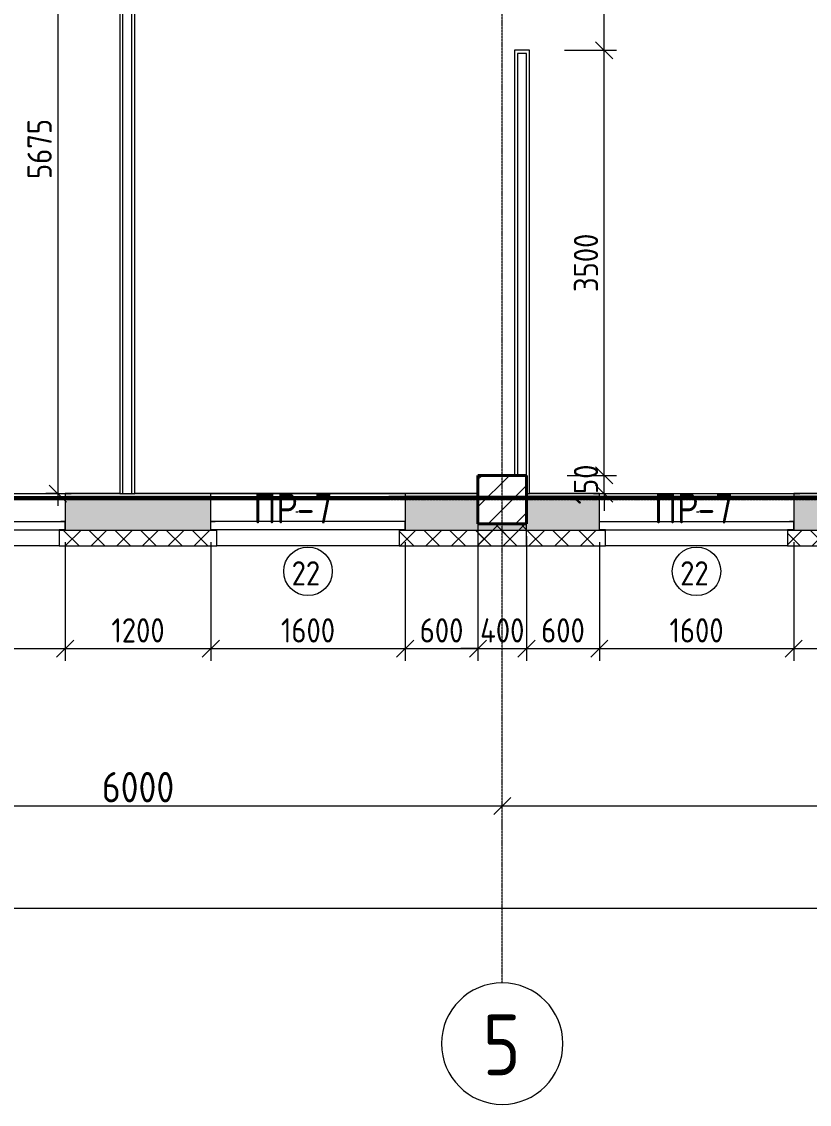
# Model space of a CAD drawing. Header units: millimetres. Extents: x -56773 to 221258, y -262288 to 26541.
# Drawn here: x -1149 to 5338, y -109923 to -101008 of the extents above; entities that cross this region are included whole.
import ezdxf

# ---------------------------------------------------------------- set-up
doc = ezdxf.new("R2010")
doc.units = ezdxf.units.MM
doc.linetypes.add('ADSK_Линия сетки', pattern=[25, 20, -2.5, 0, -2.5])
for name, color, linetype, lineweight in [('3.1 Штукатурка внешн стен для инвесторов', 5, 'Continuous', 60), ('_ Окна', 7, 'Continuous', 18), ('Марки', 7, 'Continuous', 20), ('Марки окон', 7, 'Continuous', 20), ('Несущие колонны', 7, 'Continuous', 18), ('Окна', 7, 'Continuous', 9), ('Оси', 7, 'Continuous', 9), ('Размеры', 7, 'Continuous', 9), ('Стены внутренние', 7, 'Continuous', 18), ('Стены наружные', 7, 'Continuous', 18), ('Стены штриховка', 7, 'Continuous', 9)]:
    doc.layers.add(name, color=color, linetype=linetype, lineweight=lineweight)
doc.styles.add('GOST Common', font='', dxfattribs={"width": 0.9, "height": 500})
doc.styles.add('GOST Common_2', font='', dxfattribs={"width": 0.9, "height": 250})
doc.styles.add('GOST Common_3', font='', dxfattribs={"width": 0.9, "height": 200})
doc.styles.get('GOST Common').set_extended_font_data('GOST Common')
doc.styles.get('GOST Common_2').set_extended_font_data('GOST Common')
doc.styles.get('GOST Common_3').set_extended_font_data('GOST Common')
doc.dimstyles.new('ADSK_Основной_2_0_1', dxfattribs={"dimscale": 304.8, "dimtxt": 201.142999, "dimasz": 0.463911, "dimexe": 0.328084, "dimexo": 0.328084, "dimgap": 0.164042, "dimtad": 1, "dimdec": 3, "dimrnd": 0.001, "dimdsep": 46, "dimtxsty": 'GOST Common_3', "dimblk1": 'OBLIQUE', "dimblk2": 'OBLIQUE', "dimsah": 1, "dimcen": 0.09, "dimdle": 0.328084, "dimazin": 2, "dimtfac": 1, "dimtdec": 4, "dimtix": 1, "dimtmove": 1, "dimatfit": 3, "dimfxl": 1, "dimtvp": 1, "dimtolj": 1, "dimtzin": 0, "dimlwd": 20, "dimlwe": 20, "dimarcsym": 2})
doc.dimstyles.new('ADSK_Основной_2_0_2', dxfattribs={"dimscale": 304.8, "dimtxt": 201.142999, "dimasz": 0.463911, "dimexe": 0.328084, "dimexo": 0.328084, "dimgap": 0.164042, "dimtad": 1, "dimdec": 3, "dimrnd": 0.001, "dimdsep": 46, "dimtxsty": 'GOST Common_3', "dimblk1": 'OBLIQUE', "dimblk2": 'OBLIQUE', "dimsah": 1, "dimcen": 0.09, "dimdle": 0.328084, "dimazin": 2, "dimtfac": 1, "dimtdec": 4, "dimtix": 1, "dimtmove": 0, "dimatfit": 3, "dimfxl": 1, "dimtvp": 1, "dimtolj": 1, "dimtzin": 0, "dimlwd": 20, "dimlwe": 20, "dimarcsym": 2})
doc.dimstyles.new('ADSK_Основной_2_5_мм', dxfattribs={"dimscale": 304.8, "dimtxt": 251.428749, "dimasz": 0.463911, "dimexe": 0.492126, "dimexo": 0.984252, "dimgap": 0.098425, "dimtad": 1, "dimrnd": 0.01, "dimdsep": 46, "dimtxsty": 'GOST Common_2', "dimblk1": 'OBLIQUE', "dimblk2": 'OBLIQUE', "dimsah": 1, "dimcen": 0.09, "dimdle": 0.492126, "dimazin": 2, "dimtfac": 1, "dimtdec": 4, "dimtix": 1, "dimtmove": 0, "dimatfit": 3, "dimfxl": 1, "dimtvp": 1, "dimtolj": 1, "dimtzin": 0, "dimlwd": 20, "dimlwe": 20, "dimarcsym": 2})
pattern_1 = [(45, (9.36, -97949.04), (-106.066, 106.066), []), (135, (9.36, -97949.04), (-106.066, -106.066), [])]

# ---------------------------------------------------------------- blocks, each defined once
blk = doc.blocks.new('ADSK_КолоннаЖБ_Прямоугольная - 400x400 мм-1807143-Кладочный план 2-го этаж')
at = {"layer": 'Несущие колонны', "lineweight": 40}
for p, q in [((-200, 200), (200, 200)), ((-200, -200), (-200, 200)), ((200, 200), (200, -200)), ((200, -200), (-200, -200))]:
    blk.add_line(p, q, dxfattribs=at)
blk = doc.blocks.new('ОКНО L03 _2СТ_RS - ОК-5_1600х2000h-3556607-Кладочный план 2-го этаж')
at = {"layer": '_ Окна'}
for p, q in [((-838.1, -79), (761.9, -79)), ((-838.1, -149), (-838.1, -79)), ((-838.1, -79), (-803.1, -79)), ((-818.1, -79), (-38.1, -79)), ((-38.1, -79), (741.9, -79)), ((761.9, -79), (726.9, -79)), ((761.9, -149), (761.9, -79)), ((-838.1, -149), (761.9, -149)), ((-838.1, -149), (-833.1, -149)), ((-818.1, -149), (-38.1, -149)), ((-38.1, -149), (741.9, -149)), ((761.9, -149), (756.9, -149))]:
    blk.add_line(p, q, dxfattribs=at)
at = {"layer": 'Окна'}
blk.add_line((-888.1, 150), (811.9, 150), dxfattribs=at)
blk = doc.blocks.new('ОКНО L03 _2СТ_RS - ОК-5_1600х2000h-3556615-Кладочный план 2-го этаж')
at = {"layer": '_ Окна'}
for p, q in [((-838.1, 149), (761.9, 149)), ((-838.1, 149), (-838.1, 79)), ((-838.1, 149), (-833.1, 149)), ((-818.1, 149), (-38.1, 149)), ((-38.1, 149), (741.9, 149)), ((761.9, 149), (756.9, 149)), ((761.9, 149), (761.9, 79)), ((-838.1, 79), (761.9, 79)), ((-838.1, 79), (-803.1, 79)), ((-818.1, 79), (-38.1, 79)), ((-38.1, 79), (741.9, 79)), ((761.9, 79), (726.9, 79))]:
    blk.add_line(p, q, dxfattribs=at)
at = {"layer": 'Окна'}
blk.add_line((-888.1, -150), (811.9, -150), dxfattribs=at)
blk = doc.blocks.new('Ось сетки - Круг_Ø10 мм-8259-Кладочный план 2-го этаж')
at = {"layer": 'Оси', "lineweight": 20}
for start, end in [(360, 180), (180, 360)]:
    blk.add_arc((0, 0), 5, start, end, dxfattribs=at)
blk = doc.blocks.new('_Oblique')
at = {"color": 0, "linetype": 'ByBlock', "lineweight": -2}
blk.add_line((-0.5, -0.5), (0.5, 0.5), dxfattribs=at)
blk = doc.blocks.new('*D4379')
at = {"layer": 'Defpoints', "color": 0, "lineweight": 25, "transparency": 16777216}
for p in [(-3190.6, -107366.3), (2809.4, -107366.3), (2809.4, -107466.3)]:
    blk.add_point(p, dxfattribs=at)
at = {"layer": 'Размеры', "color": 0, "lineweight": 20, "transparency": 16777216}
for p, q in [((-3340.6, -107466.3), (2959.4, -107466.3)), ((-3190.6, -107666.3), (-3190.6, -107616.3)), ((2809.4, -107666.3), (2809.4, -107616.3))]:
    blk.add_line(p, q, dxfattribs=at)
at = {"layer": 'Размеры', "color": 0, "lineweight": 20, "transparency": 16777216, "xscale": 141.4, "yscale": 141.4, "zscale": 141.4, "rotation": 180}
blk.add_blockref('_Oblique', (-3190.6, -107466.3), dxfattribs=at)
at = {"layer": 'Размеры', "color": 0, "lineweight": 20, "transparency": 16777216, "xscale": 141.4, "yscale": 141.4, "zscale": 141.4}
blk.add_blockref('_Oblique', (2809.4, -107466.3), dxfattribs=at)
at = {"layer": 'Размеры', "color": 0, "lineweight": 9, "transparency": 16777216, "insert": (-190.6, -107311.3), "char_height": 250, "width": 756.843, "attachment_point": 5, "style": 'GOST Common_2'}
blk.add_mtext('\\A1;6000', dxfattribs=at)
blk = doc.blocks.new('*D4380')
at = {"layer": 'Defpoints', "color": 0, "lineweight": 25, "transparency": 16777216}
for p in [(2809.4, -107366.3), (8809.4, -107366.3), (8809.4, -107466.3)]:
    blk.add_point(p, dxfattribs=at)
at = {"layer": 'Размеры', "color": 0, "lineweight": 20, "transparency": 16777216}
for p, q in [((2659.4, -107466.3), (8959.4, -107466.3)), ((2809.4, -107666.3), (2809.4, -107616.3)), ((8809.4, -107666.3), (8809.4, -107616.3))]:
    blk.add_line(p, q, dxfattribs=at)
at = {"layer": 'Размеры', "color": 0, "lineweight": 20, "transparency": 16777216, "xscale": 141.4, "yscale": 141.4, "zscale": 141.4, "rotation": 180}
blk.add_blockref('_Oblique', (2809.4, -107466.3), dxfattribs=at)
at = {"layer": 'Размеры', "color": 0, "lineweight": 20, "transparency": 16777216, "xscale": 141.4, "yscale": 141.4, "zscale": 141.4}
blk.add_blockref('_Oblique', (8809.4, -107466.3), dxfattribs=at)
at = {"layer": 'Размеры', "color": 0, "lineweight": 9, "transparency": 16777216, "insert": (5809.4, -107311.3), "char_height": 250, "width": 756.843, "attachment_point": 5, "style": 'GOST Common_2'}
blk.add_mtext('\\A1;6000', dxfattribs=at)
blk = doc.blocks.new('*D4400')
at = {"layer": 'Defpoints', "color": 0, "lineweight": 25, "transparency": 16777216}
for p in [(-19590.6, -108206.3), (61609.4, -108206.3), (61609.4, -108306.3)]:
    blk.add_point(p, dxfattribs=at)
at = {"layer": 'Размеры', "color": 0, "lineweight": 20, "transparency": 16777216}
for p, q in [((-19740.6, -108306.3), (61759.4, -108306.3)), ((-19590.6, -108506.3), (-19590.6, -108456.3)), ((61609.4, -108506.3), (61609.4, -108456.3))]:
    blk.add_line(p, q, dxfattribs=at)
at = {"layer": 'Размеры', "color": 0, "lineweight": 20, "transparency": 16777216, "xscale": 141.4, "yscale": 141.4, "zscale": 141.4, "rotation": 180}
blk.add_blockref('_Oblique', (-19590.6, -108306.3), dxfattribs=at)
at = {"layer": 'Размеры', "color": 0, "lineweight": 20, "transparency": 16777216, "xscale": 141.4, "yscale": 141.4, "zscale": 141.4}
blk.add_blockref('_Oblique', (61609.4, -108306.3), dxfattribs=at)
at = {"layer": 'Размеры', "color": 0, "lineweight": 9, "transparency": 16777216, "insert": (21009.4, -108151.3), "char_height": 250, "width": 889.802, "attachment_point": 5, "style": 'GOST Common_2'}
blk.add_mtext('\\A1;81200', dxfattribs=at)
blk = doc.blocks.new('*D4465')
at = {"layer": 'Defpoints', "color": 0, "lineweight": 25, "transparency": 16777216}
for p in [(-2390.6, -105193.1), (-790.6, -105193.1), (-790.6, -106170.3)]:
    blk.add_point(p, dxfattribs=at)
at = {"layer": 'Размеры', "color": 0, "lineweight": 20, "transparency": 16777216}
for p, q in [((-2390.6, -105293.1), (-2390.6, -106270.3)), ((-790.6, -105293.1), (-790.6, -106270.3)), ((-2490.6, -106170.3), (-690.6, -106170.3))]:
    blk.add_line(p, q, dxfattribs=at)
at = {"layer": 'Размеры', "color": 0, "lineweight": 20, "transparency": 16777216, "xscale": 141.4, "yscale": 141.4, "zscale": 141.4, "rotation": 180}
blk.add_blockref('_Oblique', (-2390.6, -106170.3), dxfattribs=at)
at = {"layer": 'Размеры', "color": 0, "lineweight": 20, "transparency": 16777216, "xscale": 141.4, "yscale": 141.4, "zscale": 141.4}
blk.add_blockref('_Oblique', (-790.6, -106170.3), dxfattribs=at)
at = {"layer": 'Размеры', "color": 0, "lineweight": 9, "transparency": 16777216, "insert": (-1590.6, -106020.3), "char_height": 200, "width": 560.473, "attachment_point": 5, "style": 'GOST Common_3'}
blk.add_mtext('\\A1;1600', dxfattribs=at)
blk = doc.blocks.new('*D4466')
at = {"layer": 'Defpoints', "color": 0, "lineweight": 25, "transparency": 16777216}
for p in [(-790.6, -105193.1), (409.4, -105193.1), (409.4, -106170.3)]:
    blk.add_point(p, dxfattribs=at)
at = {"layer": 'Размеры', "color": 0, "lineweight": 20, "transparency": 16777216}
for p, q in [((-790.6, -105293.1), (-790.6, -106270.3)), ((409.4, -105293.1), (409.4, -106270.3)), ((-890.6, -106170.3), (509.4, -106170.3))]:
    blk.add_line(p, q, dxfattribs=at)
at = {"layer": 'Размеры', "color": 0, "lineweight": 20, "transparency": 16777216, "xscale": 141.4, "yscale": 141.4, "zscale": 141.4, "rotation": 180}
blk.add_blockref('_Oblique', (-790.6, -106170.3), dxfattribs=at)
at = {"layer": 'Размеры', "color": 0, "lineweight": 20, "transparency": 16777216, "xscale": 141.4, "yscale": 141.4, "zscale": 141.4}
blk.add_blockref('_Oblique', (409.4, -106170.3), dxfattribs=at)
at = {"layer": 'Размеры', "color": 0, "lineweight": 9, "transparency": 16777216, "insert": (-190.6, -106020.3), "char_height": 200, "width": 560.473, "attachment_point": 5, "style": 'GOST Common_3'}
blk.add_mtext('\\A1;1200', dxfattribs=at)
blk = doc.blocks.new('*D4467')
at = {"layer": 'Defpoints', "color": 0, "lineweight": 25, "transparency": 16777216}
for p in [(409.4, -105193.1), (2009.4, -105193.1), (2009.4, -106170.3)]:
    blk.add_point(p, dxfattribs=at)
at = {"layer": 'Размеры', "color": 0, "lineweight": 20, "transparency": 16777216}
for p, q in [((409.4, -105293.1), (409.4, -106270.3)), ((2009.4, -105293.1), (2009.4, -106270.3)), ((309.4, -106170.3), (2109.4, -106170.3))]:
    blk.add_line(p, q, dxfattribs=at)
at = {"layer": 'Размеры', "color": 0, "lineweight": 20, "transparency": 16777216, "xscale": 141.4, "yscale": 141.4, "zscale": 141.4, "rotation": 180}
blk.add_blockref('_Oblique', (409.4, -106170.3), dxfattribs=at)
at = {"layer": 'Размеры', "color": 0, "lineweight": 20, "transparency": 16777216, "xscale": 141.4, "yscale": 141.4, "zscale": 141.4}
blk.add_blockref('_Oblique', (2009.4, -106170.3), dxfattribs=at)
at = {"layer": 'Размеры', "color": 0, "lineweight": 9, "transparency": 16777216, "insert": (1209.4, -106020.3), "char_height": 200, "width": 560.473, "attachment_point": 5, "style": 'GOST Common_3'}
blk.add_mtext('\\A1;1600', dxfattribs=at)
blk = doc.blocks.new('*D4468')
at = {"layer": 'Defpoints', "color": 0, "lineweight": 25, "transparency": 16777216}
for p in [(2009.4, -105193.1), (2609.4, -105144.1), (2609.4, -106170.3)]:
    blk.add_point(p, dxfattribs=at)
at = {"layer": 'Размеры', "color": 0, "lineweight": 20, "transparency": 16777216}
for p, q in [((2609.4, -105244.1), (2609.4, -106270.3)), ((2009.4, -105293.1), (2009.4, -106270.3)), ((1909.4, -106170.3), (2709.4, -106170.3))]:
    blk.add_line(p, q, dxfattribs=at)
at = {"layer": 'Размеры', "color": 0, "lineweight": 20, "transparency": 16777216, "xscale": 141.4, "yscale": 141.4, "zscale": 141.4, "rotation": 180}
blk.add_blockref('_Oblique', (2009.4, -106170.3), dxfattribs=at)
at = {"layer": 'Размеры', "color": 0, "lineweight": 20, "transparency": 16777216, "xscale": 141.4, "yscale": 141.4, "zscale": 141.4}
blk.add_blockref('_Oblique', (2609.4, -106170.3), dxfattribs=at)
at = {"layer": 'Размеры', "color": 0, "lineweight": 9, "transparency": 16777216, "insert": (2309.4, -106020.3), "char_height": 200, "width": 454.106, "attachment_point": 5, "style": 'GOST Common_3'}
blk.add_mtext('\\A1;600', dxfattribs=at)
blk = doc.blocks.new('*D4469')
at = {"layer": 'Defpoints', "color": 0, "lineweight": 25, "transparency": 16777216}
for p in [(2609.4, -105144.1), (3009.4, -105144.1), (3009.4, -106170.3)]:
    blk.add_point(p, dxfattribs=at)
at = {"layer": 'Размеры', "color": 0, "lineweight": 20, "transparency": 16777216}
for p, q in [((2609.4, -105244.1), (2609.4, -106270.3)), ((3009.4, -105244.1), (3009.4, -106270.3)), ((2609.4, -106170.3), (2468, -106170.3)), ((2609.4, -106170.3), (3009.4, -106170.3)), ((3009.4, -106170.3), (3150.8, -106170.3))]:
    blk.add_line(p, q, dxfattribs=at)
at = {"layer": 'Размеры', "color": 0, "lineweight": 20, "transparency": 16777216, "xscale": 141.4, "yscale": 141.4, "zscale": 141.4}
blk.add_blockref('_Oblique', (2609.4, -106170.3), dxfattribs=at)
at = {"layer": 'Размеры', "color": 0, "lineweight": 20, "transparency": 16777216, "xscale": 141.4, "yscale": 141.4, "zscale": 141.4, "rotation": 180}
blk.add_blockref('_Oblique', (3009.4, -106170.3), dxfattribs=at)
at = {"layer": 'Размеры', "color": 0, "lineweight": 9, "transparency": 16777216, "insert": (2809.4, -106020.3), "char_height": 200, "width": 474.561, "attachment_point": 5, "style": 'GOST Common_3'}
blk.add_mtext('\\A1;400', dxfattribs=at)
blk = doc.blocks.new('*D4470')
at = {"layer": 'Defpoints', "color": 0, "lineweight": 25, "transparency": 16777216}
for p in [(3009.4, -105144.1), (3609.4, -105193.1), (3609.4, -106170.3)]:
    blk.add_point(p, dxfattribs=at)
at = {"layer": 'Размеры', "color": 0, "lineweight": 20, "transparency": 16777216}
for p, q in [((3009.4, -105244.1), (3009.4, -106270.3)), ((3609.4, -105293.1), (3609.4, -106270.3)), ((2909.4, -106170.3), (3709.4, -106170.3))]:
    blk.add_line(p, q, dxfattribs=at)
at = {"layer": 'Размеры', "color": 0, "lineweight": 20, "transparency": 16777216, "xscale": 141.4, "yscale": 141.4, "zscale": 141.4, "rotation": 180}
blk.add_blockref('_Oblique', (3009.4, -106170.3), dxfattribs=at)
at = {"layer": 'Размеры', "color": 0, "lineweight": 20, "transparency": 16777216, "xscale": 141.4, "yscale": 141.4, "zscale": 141.4}
blk.add_blockref('_Oblique', (3609.4, -106170.3), dxfattribs=at)
at = {"layer": 'Размеры', "color": 0, "lineweight": 9, "transparency": 16777216, "insert": (3309.4, -106020.3), "char_height": 200, "width": 454.106, "attachment_point": 5, "style": 'GOST Common_3'}
blk.add_mtext('\\A1;600', dxfattribs=at)
blk = doc.blocks.new('*D4471')
at = {"layer": 'Defpoints', "color": 0, "lineweight": 25, "transparency": 16777216}
for p in [(3609.4, -105193.1), (5209.4, -105193.1), (5209.4, -106170.3)]:
    blk.add_point(p, dxfattribs=at)
at = {"layer": 'Размеры', "color": 0, "lineweight": 20, "transparency": 16777216}
for p, q in [((3609.4, -105293.1), (3609.4, -106270.3)), ((5209.4, -105293.1), (5209.4, -106270.3)), ((3509.4, -106170.3), (5309.4, -106170.3))]:
    blk.add_line(p, q, dxfattribs=at)
at = {"layer": 'Размеры', "color": 0, "lineweight": 20, "transparency": 16777216, "xscale": 141.4, "yscale": 141.4, "zscale": 141.4, "rotation": 180}
blk.add_blockref('_Oblique', (3609.4, -106170.3), dxfattribs=at)
at = {"layer": 'Размеры', "color": 0, "lineweight": 20, "transparency": 16777216, "xscale": 141.4, "yscale": 141.4, "zscale": 141.4}
blk.add_blockref('_Oblique', (5209.4, -106170.3), dxfattribs=at)
at = {"layer": 'Размеры', "color": 0, "lineweight": 9, "transparency": 16777216, "insert": (4409.4, -106020.3), "char_height": 200, "width": 560.473, "attachment_point": 5, "style": 'GOST Common_3'}
blk.add_mtext('\\A1;1600', dxfattribs=at)
blk = doc.blocks.new('*D4472')
at = {"layer": 'Defpoints', "color": 0, "lineweight": 25, "transparency": 16777216}
for p in [(5209.4, -105193.1), (6409.4, -105193.1), (6409.4, -106170.3)]:
    blk.add_point(p, dxfattribs=at)
at = {"layer": 'Размеры', "color": 0, "lineweight": 20, "transparency": 16777216}
for p, q in [((5209.4, -105293.1), (5209.4, -106270.3)), ((6409.4, -105293.1), (6409.4, -106270.3)), ((5109.4, -106170.3), (6509.4, -106170.3))]:
    blk.add_line(p, q, dxfattribs=at)
at = {"layer": 'Размеры', "color": 0, "lineweight": 20, "transparency": 16777216, "xscale": 141.4, "yscale": 141.4, "zscale": 141.4, "rotation": 180}
blk.add_blockref('_Oblique', (5209.4, -106170.3), dxfattribs=at)
at = {"layer": 'Размеры', "color": 0, "lineweight": 20, "transparency": 16777216, "xscale": 141.4, "yscale": 141.4, "zscale": 141.4}
blk.add_blockref('_Oblique', (6409.4, -106170.3), dxfattribs=at)
at = {"layer": 'Размеры', "color": 0, "lineweight": 9, "transparency": 16777216, "insert": (5809.4, -106020.3), "char_height": 200, "width": 560.473, "attachment_point": 5, "style": 'GOST Common_3'}
blk.add_mtext('\\A1;1200', dxfattribs=at)
blk = doc.blocks.new('*D4622')
at = {"layer": 'Defpoints', "color": 0, "lineweight": 25, "transparency": 16777216}
for p in [(3245.1, -104744.1), (3648.8, -104744.1), (3548.9, -104894.1)]:
    blk.add_point(p, dxfattribs=at)
at = {"layer": 'Размеры', "color": 0, "lineweight": 20, "transparency": 16777216}
for p, q in [((3648.8, -104744.1), (3648.8, -104602.7)), ((3345.1, -104744.1), (3748.8, -104744.1)), ((3648.8, -104894.1), (3648.8, -104744.1)), ((3648.8, -104894.1), (3648.8, -105035.5)), ((3648.9, -104894.1), (3748.8, -104894.1))]:
    blk.add_line(p, q, dxfattribs=at)
at = {"layer": 'Размеры', "color": 0, "lineweight": 20, "transparency": 16777216, "xscale": 141.4, "yscale": 141.4, "zscale": 141.4}
for p, rotation in [((3648.8, -104744.1), 270), ((3648.8, -104894.1), 90)]:
    blk.add_blockref('_Oblique', p, dxfattribs=dict(at, rotation=rotation))
at = {"layer": 'Размеры', "color": 0, "lineweight": 9, "transparency": 16777216, "insert": (3498.8, -104819.1), "char_height": 200, "width": 409.104, "attachment_point": 5, "rotation": 90, "style": 'GOST Common_3'}
blk.add_mtext('\\A1;150', dxfattribs=at)
blk = doc.blocks.new('*D4623')
at = {"layer": 'Defpoints', "color": 0, "lineweight": 25, "transparency": 16777216}
for p in [(3223, -101244.1), (3648.8, -101244.1), (3245.1, -104744.1)]:
    blk.add_point(p, dxfattribs=at)
at = {"layer": 'Размеры', "color": 0, "lineweight": 20, "transparency": 16777216}
for p, q in [((3648.8, -104844.1), (3648.8, -101144.1)), ((3323, -101244.1), (3748.8, -101244.1)), ((3345.1, -104744.1), (3748.8, -104744.1))]:
    blk.add_line(p, q, dxfattribs=at)
at = {"layer": 'Размеры', "color": 0, "lineweight": 20, "transparency": 16777216, "xscale": 141.4, "yscale": 141.4, "zscale": 141.4}
for p, rotation in [((3648.8, -101244.1), 90), ((3648.8, -104744.1), 270)]:
    blk.add_blockref('_Oblique', p, dxfattribs=dict(at, rotation=rotation))
at = {"layer": 'Размеры', "color": 0, "lineweight": 9, "transparency": 16777216, "insert": (3498.8, -102994.1), "char_height": 200, "width": 605.475, "attachment_point": 5, "rotation": 90, "style": 'GOST Common_3'}
blk.add_mtext('\\A1;3500', dxfattribs=at)
blk = doc.blocks.new('*D4624')
at = {"layer": 'Defpoints', "color": 0, "lineweight": 25, "transparency": 16777216}
for p in [(3224.2, -100044.1), (3648.8, -100044.1), (3223, -101244.1)]:
    blk.add_point(p, dxfattribs=at)
at = {"layer": 'Размеры', "color": 0, "lineweight": 20, "transparency": 16777216}
for p, q in [((3648.8, -101344.1), (3648.8, -99944.1)), ((3324.2, -100044.1), (3748.8, -100044.1)), ((3323, -101244.1), (3748.8, -101244.1))]:
    blk.add_line(p, q, dxfattribs=at)
at = {"layer": 'Размеры', "color": 0, "lineweight": 20, "transparency": 16777216, "xscale": 141.4, "yscale": 141.4, "zscale": 141.4}
for p, rotation in [((3648.8, -100044.1), 90), ((3648.8, -101244.1), 270)]:
    blk.add_blockref('_Oblique', p, dxfattribs=dict(at, rotation=rotation))
at = {"layer": 'Размеры', "color": 0, "lineweight": 9, "transparency": 16777216, "insert": (3498.8, -100644.1), "char_height": 200, "width": 560.473, "attachment_point": 5, "rotation": 90, "style": 'GOST Common_3'}
blk.add_mtext('\\A1;1200', dxfattribs=at)
blk = doc.blocks.new('*D4826')
at = {"layer": 'Defpoints', "color": 0, "lineweight": 25, "transparency": 16777216}
for p in [(-640.6, -99219.1), (-851.1, -104894.1), (-751.1, -104894.1)]:
    blk.add_point(p, dxfattribs=at)
at = {"layer": 'Размеры', "color": 0, "lineweight": 20, "transparency": 16777216}
for p, q in [((-851.1, -99119.1), (-851.1, -104994.1)), ((-740.6, -99219.1), (-951.1, -99219.1)), ((-851.1, -104894.1), (-951.1, -104894.1))]:
    blk.add_line(p, q, dxfattribs=at)
at = {"layer": 'Размеры', "color": 0, "lineweight": 20, "transparency": 16777216, "xscale": 141.4, "yscale": 141.4, "zscale": 141.4}
for p, rotation in [((-851.1, -99219.1), 90), ((-851.1, -104894.1), 270)]:
    blk.add_blockref('_Oblique', p, dxfattribs=dict(at, rotation=rotation))
at = {"layer": 'Размеры', "color": 0, "lineweight": 9, "transparency": 16777216, "insert": (-1001.1, -102056.6), "char_height": 200, "width": 605.475, "attachment_point": 5, "rotation": 90, "style": 'GOST Common_3'}
blk.add_mtext('\\A1;5675', dxfattribs=at)
blk = doc.blocks.new('М_окна1 - Маркировка типоразмера-1510237-Кладочный план 2-го этаж')
at = {"layer": 'Марки окон'}
blk.add_circle((0, 0), 2, dxfattribs=at)
blk = doc.blocks.new('ADSK_Марка_Отверстие - Экземпляр_Только Марка-157312-Кладочный план 2-го этаж')
at = {"layer": 'Марки'}
blk.add_line((0, 0), (0.2, 0), dxfattribs=at)

msp = doc.modelspace()

# ---------------------------------------------------------------- hatches: boundary and pattern name
at = {"layer": 'Несущие колонны', "lineweight": 9}
h = msp.add_hatch(dxfattribs=at)
h.set_pattern_fill('FP_1', color=256, style=0, pattern_type=2)
h.set_pattern_definition([(45, (9.36, -97949.04), (-224.506, 224.506), []), (45, (233.87, -97949.04), (-224.506, 224.506), [396.875, -79.375, 3.353, -76.022])])
h.paths.add_polyline_path([(3009.3615, -105144.0666), (3009.3615, -104744.0666), (2609.3615, -104744.0666), (2609.3615, -105144.0666)])
at = {"layer": 'Стены внутренние', "lineweight": 9}
h = msp.add_hatch(dxfattribs=at)
h.set_pattern_fill('FP_2', color=256, style=0, pattern_type=2)
h.set_pattern_definition([(45, (9.36, -97949.04), (84.18955, 308.69595), [396.875, -79.375, 3.353, -76.022])])
h.paths.add_polyline_path([(56459.3615, -105194.0666), (56459.3615, -105193.0666), (56409.3615, -105193.0666), (56409.3615, -104894.0666), (55809.3615, -104894.0666), (55809.3615, -105144.0666), (55409.3615, -105144.0666), (55409.3615, -104894.0666), (54809.3615, -104894.0666), (54809.3615, -105193.0666), (56326.6505, -105194.0666)])
h.paths.add_polyline_path([(59222.263, -105194.0666), (59209.3615, -105193.0666), (59209.3615, -104894.0666), (58009.3615, -104894.0666), (58009.3615, -105193.0666), (57959.3615, -105194.0666)])
h.paths.add_polyline_path([(61393.9725, -105194.0666), (61559.3615, -105194.0666), (61559.3615, -105144.0666), (61409.3615, -105144.0666), (61409.3615, -104894.0666), (60809.3615, -104894.0666), (60809.3615, -105193.0666), (60759.3615, -105194.0666)])
h.paths.add_polyline_path([(44959.3615, -105194.0666), (46909.3615, -105193.0666), (46909.3615, -104894.0666), (46009.3615, -104894.0666), (46009.3615, -105144.0666), (45609.3615, -105144.0666), (45609.3615, -104894.0666), (45009.3615, -104894.0666), (45009.3615, -105193.0666), (44959.3615, -105193.0666)])
h.paths.add_polyline_path([(37459.3615, -105194.0666), (37459.3615, -105193.0666), (37409.3615, -105193.0666), (37409.3615, -104894.0666), (36209.3615, -104894.0666), (36209.3615, -105193.0666), (36159.3615, -105194.0666)])
h.paths.add_polyline_path([(40659.3615, -105194.0666), (40659.3615, -105193.0666), (40609.3615, -105193.0666), (40609.3615, -104894.0666), (40009.3615, -104894.0666), (40009.3615, -105144.0666), (39609.3615, -105144.0666), (39609.3615, -104894.0666), (39009.3615, -104894.0666), (39009.3615, -105193.0666), (38959.3615, -105194.0666)])
h.paths.add_polyline_path([(50459.3615, -105194.0666), (50459.3615, -105193.0666), (50409.3615, -105193.0666), (50409.3615, -104894.0666), (49809.3615, -104894.0666), (49809.3615, -105144.0666), (49409.3615, -105144.0666), (49409.3615, -104894.0666), (48509.3615, -104894.0666), (48509.3615, -105193.0666), (48459.3615, -105194.0666)])
h.paths.add_polyline_path([(53259.3615, -105194.0666), (53259.3615, -105193.0666), (53209.3615, -105193.0666), (53209.3615, -104894.0666), (52009.3615, -104894.0666), (52009.3615, -105193.0666), (51959.3615, -105194.0666)])
h.paths.add_polyline_path([(42159.3615, -105194.0666), (43409.3615, -105193.0666), (43409.3615, -104894.0666), (42209.3615, -104894.0666), (42209.3615, -105193.0666), (42159.3615, -105193.0666)])
h.paths.add_polyline_path([(30266.1372, -105194.0666), (31409.3615, -105193.0666), (31409.3615, -104894.0666), (30209.3615, -104894.0666), (30209.3615, -105193.0666), (30159.3615, -105194.0666)])
h.paths.add_polyline_path([(19459.3615, -105194.0666), (19459.3615, -105193.0666), (19409.3615, -105193.0666), (19409.3615, -104894.0666), (18209.3615, -104894.0666), (18209.3615, -105193.0666), (18683.6869, -105194.0666)])
h.paths.add_polyline_path([(15609.3615, -105194.0666), (15609.3615, -104894.0666), (15009.3615, -104894.0666), (15009.3615, -105144.0666), (14609.3615, -105144.0666), (14609.3615, -104894.0666), (14009.3615, -104894.0666), (14009.3615, -105193.0666), (13959.3615, -105194.0666)])
h.paths.add_polyline_path([(20959.3615, -105194.0666), (21609.3615, -105194.0666), (21609.3615, -104894.0666), (21009.3615, -104894.0666), (21009.3615, -105193.0666), (20959.3615, -105193.0666)])
h.paths.add_polyline_path([(28659.3615, -105194.0666), (28659.3615, -105193.0666), (28609.3615, -105193.0666), (28609.3615, -104894.0666), (28009.3615, -104894.0666), (28009.3615, -105144.0666), (27609.3615, -105144.0666), (27609.3615, -104894.0666), (27009.3615, -104894.0666), (27009.3615, -105193.0666), (27370.5247, -105194.0666)])
h.paths.add_polyline_path([(32959.3615, -105194.0666), (34609.3615, -105193.0666), (34609.3615, -104894.0666), (34009.3615, -104894.0666), (34009.3615, -105144.0666), (33609.3615, -105144.0666), (33609.3615, -104894.0666), (33009.3615, -104894.0666), (33009.3615, -105193.0666), (32959.3615, -105193.0666)])
h.paths.add_polyline_path([(22009.3615, -105194.0666), (22609.3615, -105193.0666), (22609.3615, -104894.0666), (22009.3615, -104894.0666), (22009.3615, -105144.0666)])
h.paths.add_polyline_path([(25459.3615, -105194.0666), (25459.3615, -105193.0666), (25409.3615, -105193.0666), (25409.3615, -104894.0666), (24209.3615, -104894.0666), (24209.3615, -105193.0666), (24474.9121, -105194.0666)])
h.paths.add_polyline_path([(16009.3615, -105194.0666), (16609.3615, -105193.0666), (16609.3615, -104894.0666), (16009.3615, -104894.0666), (16009.3615, -105144.0666)])
h.paths.add_polyline_path([(6459.3615, -105194.0666), (6459.3615, -105193.0666), (6409.3615, -105193.0666), (6409.3615, -104894.0666), (5209.3615, -104894.0666), (5209.3615, -105193.0666), (5159.3615, -105194.0666)])
h.paths.add_polyline_path([(-5540.6385, -105194.0666), (-5540.6385, -105193.0666), (-5590.6385, -105193.0666), (-5590.6385, -104894.0666), (-6790.6385, -104894.0666), (-6790.6385, -105193.0666), (-6840.6385, -105194.0666)])
h.paths.add_polyline_path([(-2340.6385, -105194.0666), (-2340.6385, -105193.0666), (-2390.6385, -105193.0666), (-2390.6385, -104894.0666), (-2990.6385, -104894.0666), (-2990.6385, -105144.0666), (-3390.6385, -105144.0666), (-3390.6385, -104894.0666), (-3990.6385, -104894.0666), (-3990.6385, -105193.0666), (-4040.6385, -105194.0666)])
h.paths.add_polyline_path([(1959.3615, -105194.0666), (3609.3615, -105193.0666), (3609.3615, -104894.0666), (3009.3615, -104894.0666), (3009.3615, -105144.0666), (2609.3615, -105144.0666), (2609.3615, -104894.0666), (2009.3615, -104894.0666), (2009.3615, -105193.0666), (1959.3615, -105193.0666)])
h.paths.add_polyline_path([(12459.3615, -105194.0666), (12459.3615, -105193.0666), (12409.3615, -105193.0666), (12409.3615, -104894.0666), (11209.3615, -104894.0666), (11209.3615, -105193.0666), (11159.3615, -105194.0666)])
h.paths.add_polyline_path([(9659.3615, -105194.0666), (9659.3615, -105193.0666), (9609.3615, -105193.0666), (9609.3615, -104894.0666), (9009.3615, -104894.0666), (9009.3615, -105144.0666), (8609.3615, -105144.0666), (8609.3615, -104894.0666), (8009.3615, -104894.0666), (8009.3615, -105193.0666), (7959.3615, -105194.0666)])
h.paths.add_polyline_path([(459.3615, -105194.0666), (459.3615, -105193.0666), (409.3615, -105193.0666), (409.3615, -104894.0666), (-790.6385, -104894.0666), (-790.6385, -105193.0666), (-840.6385, -105194.0666)])
h.paths.add_polyline_path([(-8340.6385, -105194.0666), (-8340.6385, -105193.0666), (-8390.6385, -105193.0666), (-8390.6385, -104894.0666), (-8990.6385, -104894.0666), (-8990.6385, -105144.0666), (-9390.6385, -105144.0666), (-9390.6385, -104894.0666), (-10590.6385, -104894.0666), (-10590.6385, -105193.0666), (-10272.4389, -105194.0666)])
h.paths.add_polyline_path([(-17240.6385, -105194.0666), (-15990.6385, -105193.0666), (-15990.6385, -104894.0666), (-17190.6385, -104894.0666), (-17190.6385, -105193.0666), (-17240.6385, -105193.0666)])
h.paths.add_polyline_path([(-18959.2766, -105194.0666), (-18790.6385, -105193.0666), (-18790.6385, -104894.0666), (-19390.6385, -104894.0666), (-19390.6385, -105194.0666)])
h.paths.add_polyline_path([(-13168.0514, -105194.0666), (-12190.6385, -105193.0666), (-12190.6385, -104894.0666), (-13390.6385, -104894.0666), (-13390.6385, -105144.0666), (-13790.6385, -105144.0666), (-13790.6385, -104894.0666), (-14390.6385, -104894.0666), (-14390.6385, -105193.0666), (-13891.9546, -105194.0666)])
at = {"layer": 'Стены наружные', "lineweight": 9}
h = msp.add_hatch(dxfattribs=at)
h.set_pattern_fill('FP_4', color=256, style=0, pattern_type=2)
h.set_pattern_definition(pattern_1)
h.paths.add_polyline_path([(60759.3615, -105324.0666), (61989.3615, -105324.0666), (61989.3615, -105194.0666), (60759.3615, -105194.0666)])
h.paths.add_polyline_path([(59222.263, -105324.0666), (59259.3615, -105324.0666), (59259.3615, -105194.0666), (57959.3615, -105194.0666), (57959.3615, -105324.0666)])
h.paths.add_polyline_path([(46959.3615, -105324.0666), (46959.3615, -105194.0666), (44959.3615, -105194.0666), (44959.3615, -105324.0666)])
h.paths.add_polyline_path([(50459.3615, -105324.0666), (50459.3615, -105194.0666), (48459.3615, -105194.0666), (48459.3615, -105324.0666)])
h.paths.add_polyline_path([(37459.3615, -105324.0666), (37459.3615, -105194.0666), (36159.3615, -105194.0666), (36159.3615, -105324.0666)])
h.paths.add_polyline_path([(38959.3615, -105324.0666), (40659.3615, -105324.0666), (40659.3615, -105194.0666), (38959.3615, -105194.0666)])
h.paths.add_polyline_path([(43459.3615, -105324.0666), (43459.3615, -105194.0666), (42159.3615, -105194.0666), (42159.3615, -105324.0666)])
h.paths.add_polyline_path([(56326.6505, -105324.0666), (56459.3615, -105324.0666), (56459.3615, -105194.0666), (54759.3615, -105194.0666), (54759.3615, -105324.0666)])
h.paths.add_polyline_path([(51959.3615, -105324.0666), (53259.3615, -105324.0666), (53259.3615, -105194.0666), (51959.3615, -105194.0666)])
h.paths.add_polyline_path([(25459.3615, -105324.0666), (25459.3615, -105194.0666), (24159.3615, -105194.0666), (24159.3615, -105324.0666), (24474.9121, -105324.0666)])
h.paths.add_polyline_path([(18159.3615, -105324.0666), (19459.3615, -105324.0666), (19459.3615, -105194.0666), (18159.3615, -105194.0666)])
h.paths.add_polyline_path([(16659.3615, -105324.0666), (16659.3615, -105194.0666), (16009.3615, -105194.0666), (16009.3615, -105324.0666)])
h.paths.add_polyline_path([(28659.3615, -105324.0666), (28659.3615, -105194.0666), (26959.3615, -105194.0666), (26959.3615, -105324.0666), (27370.5247, -105324.0666)])
h.paths.add_polyline_path([(21579.2995, -105324.0666), (21609.3615, -105324.0666), (21609.3615, -105194.0666), (20959.3615, -105194.0666), (20959.3615, -105324.0666)])
h.paths.add_polyline_path([(30159.3615, -105324.0666), (31459.3615, -105324.0666), (31459.3615, -105194.0666), (30159.3615, -105194.0666)])
h.paths.add_polyline_path([(22659.3615, -105324.0666), (22659.3615, -105194.0666), (22009.3615, -105194.0666), (22009.3615, -105324.0666)])
h.paths.add_polyline_path([(32959.3615, -105324.0666), (34659.3615, -105324.0666), (34659.3615, -105194.0666), (32959.3615, -105194.0666)])
h.paths.add_polyline_path([(15609.3615, -105324.0666), (15609.3615, -105194.0666), (13959.3615, -105194.0666), (13959.3615, -105324.0666)])
h.paths.add_polyline_path([(-2340.6385, -105324.0666), (-2340.6385, -105194.0666), (-4040.6385, -105194.0666), (-4040.6385, -105324.0666)])
h.paths.add_polyline_path([(12459.3615, -105324.0666), (12459.3615, -105194.0666), (11159.3615, -105194.0666), (11159.3615, -105324.0666)])
h.paths.add_polyline_path([(459.3615, -105324.0666), (459.3615, -105194.0666), (-840.6385, -105194.0666), (-840.6385, -105324.0666)])
h.paths.add_polyline_path([(3659.3615, -105324.0666), (3659.3615, -105194.0666), (1959.3615, -105194.0666), (1959.3615, -105324.0666)])
h.paths.add_polyline_path([(7959.3615, -105324.0666), (9659.3615, -105324.0666), (9659.3615, -105194.0666), (7959.3615, -105194.0666)])
h.paths.add_polyline_path([(6459.3615, -105324.0666), (6459.3615, -105194.0666), (5159.3615, -105194.0666), (5159.3615, -105324.0666)])
h.paths.add_polyline_path([(-13891.9546, -105324.0666), (-12140.6385, -105324.0666), (-12140.6385, -105194.0666), (-14440.6385, -105194.0666), (-14440.6385, -105324.0666)])
h.paths.add_polyline_path([(-10640.6385, -105324.0666), (-8340.6385, -105324.0666), (-8340.6385, -105194.0666), (-10640.6385, -105194.0666)])
h.paths.add_polyline_path([(-16063.664, -105324.0666), (-15940.6385, -105324.0666), (-15940.6385, -105194.0666), (-17240.6385, -105194.0666), (-17240.6385, -105324.0666)])
h.paths.add_polyline_path([(-18740.6385, -105324.0666), (-18740.6385, -105194.0666), (-19790.6385, -105194.0666), (-19790.6385, -105324.0666), (-18959.2766, -105324.0666)])
h.paths.add_polyline_path([(-5540.6385, -105324.0666), (-5540.6385, -105194.0666), (-6840.6385, -105194.0666), (-6840.6385, -105324.0666)])
h = msp.add_hatch(dxfattribs=at)
h.set_pattern_fill('FP_4', color=256, style=0, pattern_type=2)
h.set_pattern_definition(pattern_1)
h.paths.add_polyline_path([(2609.3615, -105324.0666), (3009.3615, -105324.0666), (3009.3615, -105144.0666), (2609.3615, -105144.0666)])

# ---------------------------------------------------------------- linework, layer by layer
at = {"layer": '3.1 Штукатурка внешн стен для инвесторов'}
msp.add_lwpolyline([(61409.3615, -104894.0666), (-19390.6385, -104944.0666), (-19590.6385, -104944.0666), (-19540.6385, -87219.0666)], dxfattribs=at)
at = {"layer": 'Несущие колонны', "lineweight": 9}
for p, q in [((2909.3615, -104744.0666), (2609.3615, -104744.0666)), ((2609.3615, -104744.0666), (2609.3615, -104894.0666)), ((2934.3615, -104744.0666), (2909.3615, -104744.0666)), ((3009.3615, -104744.0666), (2934.3615, -104744.0666)), ((3009.3615, -104894.0666), (3009.3615, -104744.0666)), ((2609.3615, -104894.0666), (2609.3615, -105144.0666)), ((3009.3615, -105144.0666), (3009.3615, -104894.0666)), ((2609.3615, -105144.0666), (3009.3615, -105144.0666))]:
    msp.add_line(p, q, dxfattribs=at)
at = {"layer": 'Оси', "linetype": 'ADSK_Линия сетки', "lineweight": 5}
for p, q in [((2809.3615, -108922.9178), (2809.3615, -87921.5904)), ((62525.08, -104944.0666), (-25230.7352, -104944.0666))]:
    msp.add_line(p, q, dxfattribs=at)
at = {"layer": 'Стены внутренние', "lineweight": 5}
for p, q in [((-340.6385, -99219.0666), (-340.6385, -104894.0666)), ((-215.6385, -104894.0666), (-215.6385, -99219.0666)), ((2909.3615, -101244.0666), (2909.3615, -104744.0666)), ((3034.3615, -101244.0666), (2909.3615, -101244.0666)), ((3034.3615, -104894.0666), (3034.3615, -101244.0666)), ((2909.3615, -104744.0666), (3009.3615, -104744.0666)), ((3009.3615, -104744.0666), (3009.3615, -105144.0666)), ((-2390.6385, -104894.0666), (-790.6385, -104894.0666)), ((-340.6385, -104894.0666), (-790.6385, -104894.0666)), ((-790.6385, -104894.0666), (-790.6385, -105193.0666)), ((409.3615, -104894.0666), (-215.6385, -104894.0666)), ((409.3615, -105193.0666), (409.3615, -104894.0666)), ((409.3615, -104894.0666), (2009.3615, -104894.0666)), ((2609.3615, -104894.0666), (2009.3615, -104894.0666)), ((2009.3615, -104894.0666), (2009.3615, -105193.0666)), ((2609.3615, -105144.0666), (2609.3615, -104894.0666)), ((3609.3615, -104894.0666), (3034.3615, -104894.0666)), ((3609.3615, -105193.0666), (3609.3615, -104894.0666)), ((3609.3615, -104894.0666), (5209.3615, -104894.0666)), ((6409.3615, -104894.0666), (5209.3615, -104894.0666)), ((5209.3615, -104894.0666), (5209.3615, -105193.0666)), ((-790.6385, -105193.0666), (-840.6385, -105193.0666)), ((-840.6385, -105193.0666), (-840.6385, -105194.0666)), ((459.3615, -105193.0666), (409.3615, -105193.0666)), ((459.3615, -105194.0666), (459.3615, -105193.0666)), ((2009.3615, -105193.0666), (1959.3615, -105193.0666)), ((1959.3615, -105193.0666), (1959.3615, -105194.0666)), ((3659.3615, -105193.0666), (3609.3615, -105193.0666)), ((3659.3615, -105194.0666), (3659.3615, -105193.0666)), ((5209.3615, -105193.0666), (5159.3615, -105193.0666)), ((5159.3615, -105193.0666), (5159.3615, -105194.0666))]:
    msp.add_line(p, q, dxfattribs=at)
at = {"layer": 'Стены наружные', "lineweight": 9}
for p, q in [((-840.6385, -105194.0666), (-840.6385, -105324.0666)), ((459.3615, -105324.0666), (459.3615, -105194.0666)), ((1959.3615, -105194.0666), (1959.3615, -105324.0666)), ((3009.3615, -105144.0666), (2609.3615, -105144.0666)), ((2609.3615, -105144.0666), (2609.3615, -105324.0666)), ((3009.3615, -105324.0666), (3009.3615, -105144.0666)), ((3659.3615, -105324.0666), (3659.3615, -105194.0666)), ((5159.3615, -105194.0666), (5159.3615, -105324.0666)), ((-840.6385, -105324.0666), (-2340.6385, -105324.0666)), ((-840.6385, -105324.0666), (459.3615, -105324.0666)), ((1959.3615, -105324.0666), (459.3615, -105324.0666)), ((1959.3615, -105324.0666), (3659.3615, -105324.0666)), ((5159.3615, -105324.0666), (3659.3615, -105324.0666)), ((5159.3615, -105324.0666), (6459.3615, -105324.0666))]:
    msp.add_line(p, q, dxfattribs=at)
at = {"layer": 'Стены штриховка', "lineweight": 9}
for p, q in [((-315.6385, -104894.0666), (-315.6385, -99194.0666)), ((-240.6385, -104894.0666), (-240.6385, -99194.0666)), ((2934.3615, -101269.0666), (2934.3615, -104744.0666)), ((3009.3615, -101269.0666), (2934.3615, -101269.0666)), ((3009.3615, -104744.0666), (3009.3615, -101269.0666)), ((-340.6385, -104894.0666), (-215.6385, -104894.0666)), ((3009.3615, -104894.0666), (3034.3615, -104894.0666)), ((-840.6385, -105194.0666), (459.3615, -105194.0666)), ((1959.3615, -105194.0666), (3659.3615, -105194.0666)), ((5159.3615, -105194.0666), (6459.3615, -105194.0666))]:
    msp.add_line(p, q, dxfattribs=at)

# ---------------------------------------------------------------- block references
at = {"layer": 'Марки', "xscale": 99.99999999999993, "yscale": 99.99999999999993, "zscale": 99.99999999999993}
for p in [(1109.3615, -105043.0666), (4409.3615, -105043.0666)]:
    msp.add_blockref('ADSK_Марка_Отверстие - Экземпляр_Только Марка-157312-Кладочный план 2-го этаж', p, dxfattribs=at)
at = {"layer": 'Марки окон', "xscale": 99.99999999999993, "yscale": 99.99999999999993, "zscale": 99.99999999999993}
for p in [(1209.3615, -105534.0666), (4409.3615, -105534.0666)]:
    msp.add_blockref('М_окна1 - Маркировка типоразмера-1510237-Кладочный план 2-го этаж', p, dxfattribs=at)
at = {"layer": 'Несущие колонны', "lineweight": 40, "rotation": 89.9999999999999}
msp.add_blockref('ADSK_КолоннаЖБ_Прямоугольная - 400x400 мм-1807143-Кладочный план 2-го этаж', (2809.3615, -104944.0666), dxfattribs=at)
at = {"layer": 'Окна'}
for p in [(-1552.5385, -105044.0666), (4447.4615, -105044.0666)]:
    msp.add_blockref('ОКНО L03 _2СТ_RS - ОК-5_1600х2000h-3556607-Кладочный план 2-го этаж', p, dxfattribs=at)
at = {"layer": 'Окна', "rotation": 180}
msp.add_blockref('ОКНО L03 _2СТ_RS - ОК-5_1600х2000h-3556615-Кладочный план 2-го этаж', (1171.2615, -105044.0666), dxfattribs=at)
at = {"layer": 'Оси', "lineweight": 20, "xscale": 99.99999999999993, "yscale": 99.99999999999993, "zscale": 99.99999999999993}
msp.add_blockref('Ось сетки - Круг_Ø10 мм-8259-Кладочный план 2-го этаж', (2809.3615, -109422.9178), dxfattribs=at)

# ---------------------------------------------------------------- texts
at = {"layer": 'Марки', "lineweight": 9, "char_height": 250, "attachment_point": 1, "style": 'GOST Common_2'}
for s, insert, width in [('ПР', (759.4307, -104890.0854), 432.91125), ('-7', (1116.6182, -104890.0854), 389.620125), ('ПР', (4059.4307, -104890.0854), 432.91125), ('-7', (4416.6182, -104890.0854), 389.620125)]:
    msp.add_mtext(s, dxfattribs=dict(at, insert=insert, width=width))
at = {"layer": 'Марки окон', "lineweight": 5, "char_height": 200, "width": 317.46825, "attachment_point": 1, "style": 'GOST Common_3'}
for insert in [(1074.8041, -105450.2812), (4274.8041, -105450.2812)]:
    msp.add_mtext('22', dxfattribs=dict(at, insert=insert))
at = {"layer": 'Оси', "insert": (2647.8808, -109183.0512), "char_height": 500, "width": 389.620125, "attachment_point": 1, "style": 'GOST Common'}
msp.add_mtext('\\fGOST Common|b0|i0|c204|p34|;\\W.9;5', dxfattribs=at)

# ---------------------------------------------------------------- dimensions: what is measured, and where the dimension line sits
at = {"layer": 'Размеры', "lineweight": 9}
for base, p1, p2, dimstyle, override, picture, middle in [((-851.0752, -104894.0666), (-640.6385, -99219.0666), (-751.0903, -104894.0666), 'ADSK_Основной_2_0_2', {"dimpost": '<>', "dimfxl": 5676.074754}, '*D4826', (-1001.0752, -102056.5666)), ((3648.8366, -100044.0666), (3223.0396, -101244.0666), (3224.2372, -100044.0666), 'ADSK_Основной_2_0_1', {"dimpost": '<>', "dimfxl": 1200.000598}, '*D4624', (3498.8366, -100644.0666)), ((3648.8366, -101244.0666), (3245.1244, -104744.0666), (3223.0396, -101244.0666), 'ADSK_Основной_2_0_1', {"dimpost": '<>', "dimfxl": 3500.069676}, '*D4623', (3498.8366, -102994.0666)), ((3648.8366, -104744.0666), (3548.8517, -104894.0666), (3245.1244, -104744.0666), 'ADSK_Основной_2_0_1', {"dimpost": '<>', "dimfxl": 338.748097}, '*D4622', (3498.8366, -104819.0666))]:
    dim = msp.add_linear_dim(base=base, p1=p1, p2=p2, angle=90, dimstyle=dimstyle, override=override, dxfattribs=at)
    dim.commit()
    dim.dimension.update_dxf_attribs({"geometry": picture, "text_midpoint": middle})
for base, p1, p2, dimstyle, override, picture, middle in [((-790.6385, -106170.3311), (-2390.6385, -105193.0666), (-790.6385, -105193.0666), 'ADSK_Основной_2_0_1', {"dimpost": '<>', "dimfxl": 1600}, '*D4465', (-1590.6385, -106020.3311)), ((409.3615, -106170.3311), (-790.6385, -105193.0666), (409.3615, -105193.0666), 'ADSK_Основной_2_0_1', {"dimpost": '<>', "dimfxl": 1200}, '*D4466', (-190.6385, -106020.3311)), ((2009.3615, -106170.3311), (409.3615, -105193.0666), (2009.3615, -105193.0666), 'ADSK_Основной_2_0_1', {"dimpost": '<>', "dimfxl": 1600}, '*D4467', (1209.3615, -106020.3311)), ((2609.3615, -106170.3311), (2009.3615, -105193.0666), (2609.3615, -105144.0666), 'ADSK_Основной_2_0_1', {"dimpost": '<>', "dimfxl": 601.997508}, '*D4468', (2309.3615, -106020.3311)), ((3009.3615, -106170.3311), (2609.3615, -105144.0666), (3009.3615, -105144.0666), 'ADSK_Основной_2_0_1', {"dimpost": '<>', "dimfxl": 400}, '*D4469', (2809.3615, -106020.3311)), ((3609.3615, -106170.3311), (3009.3615, -105144.0666), (3609.3615, -105193.0666), 'ADSK_Основной_2_0_1', {"dimpost": '<>', "dimfxl": 601.997508}, '*D4470', (3309.3615, -106020.3311)), ((5209.3615, -106170.3311), (3609.3615, -105193.0666), (5209.3615, -105193.0666), 'ADSK_Основной_2_0_1', {"dimpost": '<>', "dimfxl": 1600}, '*D4471', (4409.3615, -106020.3311)), ((6409.3615, -106170.3311), (5209.3615, -105193.0666), (6409.3615, -105193.0666), 'ADSK_Основной_2_0_1', {"dimpost": '<>', "dimfxl": 1200}, '*D4472', (5809.3615, -106020.3311)), ((2809.3615, -107466.29), (-3190.6385, -107366.3051), (2809.3615, -107366.3051), 'ADSK_Основной_2_5_мм', {"dimpost": '<>', "dimfxl": 6000}, '*D4379', (-190.6385, -107311.29)), ((8809.3615, -107466.29), (2809.3615, -107366.3051), (8809.3615, -107366.3051), 'ADSK_Основной_2_5_мм', {"dimpost": '<>', "dimfxl": 6000}, '*D4380', (5809.3615, -107311.29)), ((61609.3615, -108306.29), (-19590.6385, -108206.3051), (61609.3615, -108206.3051), 'ADSK_Основной_2_5_мм', {"dimpost": '<>', "dimfxl": 81200}, '*D4400', (21009.3615, -108151.29))]:
    dim = msp.add_linear_dim(base=base, p1=p1, p2=p2, dimstyle=dimstyle, override=override, dxfattribs=at)
    dim.commit()
    dim.dimension.update_dxf_attribs({"geometry": picture, "text_midpoint": middle})

doc.saveas('drawing.dxf')
